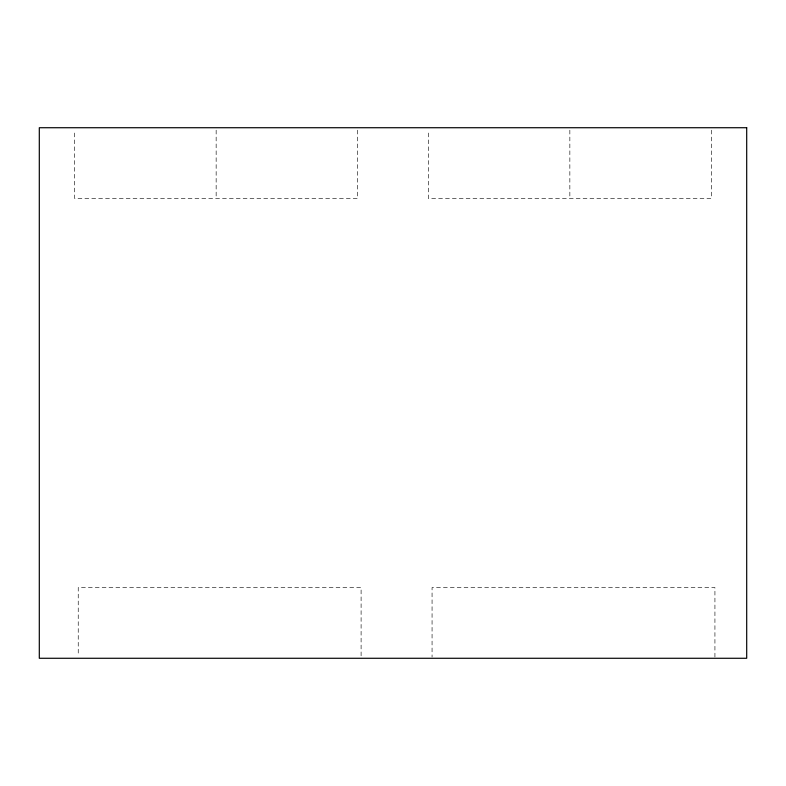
<?xml version="1.0" encoding="UTF-8"?>
<svg xmlns="http://www.w3.org/2000/svg" width="786" height="786" viewBox="0 0 786 786"><rect width="100%" height="100%" fill="white"/><g stroke="black" fill="none" stroke-linecap="round" stroke-linejoin="round"><path stroke-width="0.59" stroke-dasharray="3.93 2.95" d="M714.926 657.057L714.926 587.535L432.064 587.535L432.064 657.057M711.33 130.162L711.33 198.465L428.37 198.465L428.37 130.162M569.85 130.162L569.85 198.465M361.098 655.838L361.098 587.535L78.236 587.535L78.236 655.838M357.63 130.162L357.63 198.465L74.67 198.465L74.67 130.162M216.15 130.162L216.15 198.465"/><path stroke-width="1.18" d="M746.7 127.725L39.3 127.725L39.3 658.275L746.7 658.275L746.7 127.725"/></g></svg>
